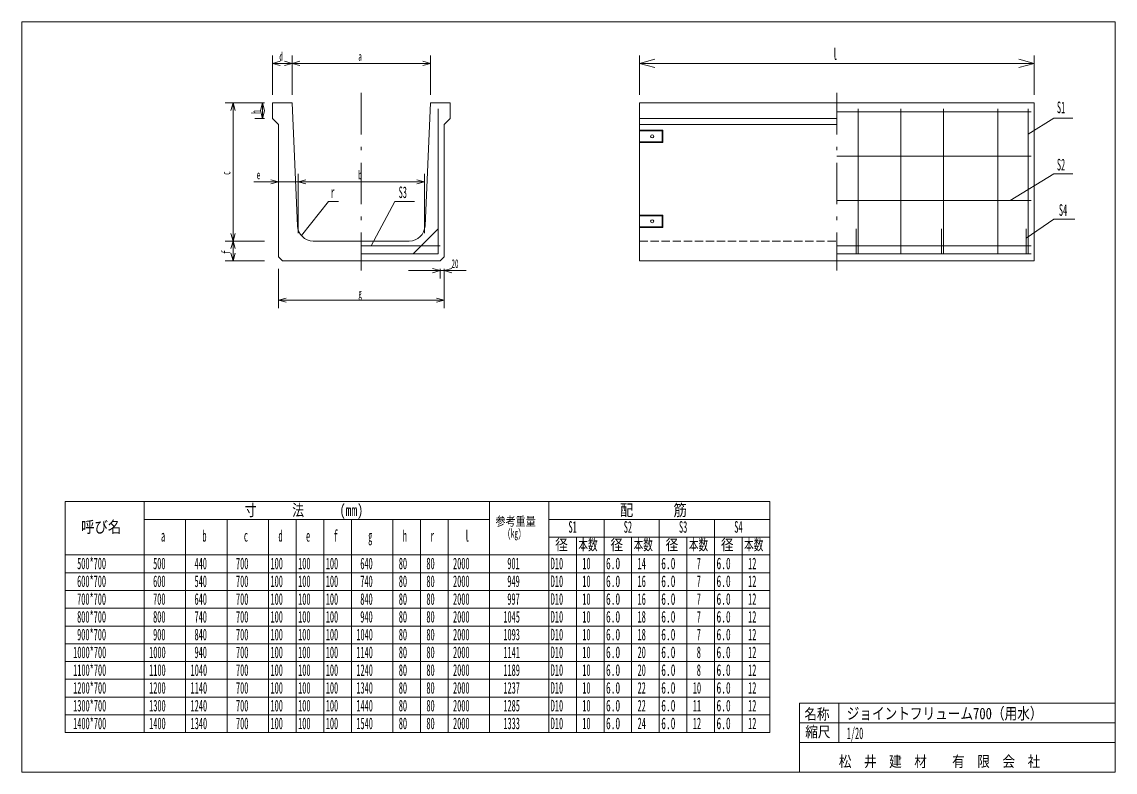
# Model space of a CAD drawing. Units: millimetres, scale not verified. Extents: x 74 to 5614, y 79 to 3879.
import ezdxf
from ezdxf.enums import TextEntityAlignment as Align

# ---------------------------------------------------------------- set-up
doc = ezdxf.new("R2010")
doc.units = ezdxf.units.MM
doc.header["$LTSCALE"] = 7
doc.linetypes.add('USER1', pattern=[50.5, 30, -9, 2.5, -9])
doc.linetypes.add('USER2', pattern=[8, 6, -2])
doc.layers.add('1', color=7, linetype='Continuous', lineweight=18)
doc.styles.add('ＭＳ ゴシック', font='')
doc.styles.get('ＭＳ ゴシック').set_extended_font_data('MS Gothic')

msp = doc.modelspace()

# ---------------------------------------------------------------- linework, layer by layer
at = {"layer": '1'}
for p, q in [((73.5, 3879), (5613.5, 3879)), ((73.5, 79), (73.5, 3879)), ((5613.5, 3879), (5613.5, 79)), ((1343.5, 3709), (1343.5, 3509)), ((1343.5, 3669), (1382.137, 3679.353)), ((1443.5, 3669), (1343.5, 3669)), ((1343.5, 3669), (1382.137, 3658.647)), ((1443.5, 3669), (1404.863, 3679.353)), ((1443.5, 3669), (1404.863, 3658.647)), ((1443.5, 3709), (1443.5, 3509)), ((1443.5, 3709), (1443.5, 3509)), ((1443.5, 3669), (1482.137, 3679.353)), ((1443.5, 3669), (2143.5, 3669)), ((1443.5, 3669), (1482.137, 3658.647)), ((2143.5, 3669), (2104.863, 3679.353)), ((2143.5, 3669), (2104.863, 3658.647)), ((2143.5, 3709), (2143.5, 3509)), ((3203.5, 3709), (3203.5, 3509)), ((3203.5, 3669), (3280.774, 3689.706)), ((3203.5, 3669), (5203.5, 3669)), ((3203.5, 3669), (3280.774, 3648.294)), ((5203.5, 3669), (5126.226, 3689.706)), ((5203.5, 3669), (5126.226, 3648.294)), ((5203.5, 3709), (5203.5, 3509)), ((1103.5, 3469), (1303.5, 3469)), ((1143.5, 3469), (1133.147, 3430.363)), ((1143.5, 3469), (1143.5, 2769)), ((1143.5, 3469), (1153.853, 3430.363)), ((1253.5, 3469), (1303.5, 3469)), ((1293.5, 3469), (1283.147, 3430.363)), ((1293.5, 3469), (1293.5, 3389)), ((1293.5, 3469), (1303.853, 3430.363)), ((1443.5, 3469), (1343.5, 3469)), ((1343.5, 3469), (1343.5, 3389)), ((1443.5, 3469), (1470.218, 2845.575)), ((2143.5, 3469), (2116.782, 2845.575)), ((2143.5, 3469), (2243.5, 3469)), ((2183.5, 2704), (2183.5, 3439)), ((2243.5, 3469), (2243.5, 3389)), ((3203.5, 3469), (5203.5, 3469)), ((3203.5, 2669), (3203.5, 3469)), ((4311.5, 3439), (4311.5, 2704)), ((4527.5, 3439), (4527.5, 2704)), ((4743.5, 3439), (4743.5, 2704)), ((5018.5, 3439), (5018.5, 2704)), ((5173.5, 3439), (5173.5, 2704)), ((5203.5, 3469), (5203.5, 2669)), ((1253.5, 3389), (1303.5, 3389)), ((1293.5, 3389), (1283.147, 3427.637)), ((1293.5, 3389), (1303.853, 3427.637)), ((1373.5, 3359), (1343.5, 3389)), ((2243.5, 3389), (2213.5, 3359)), ((3203.5, 3389), (4203.5, 3389)), ((4203.5, 3424), (5188.5, 3424)), ((5173.5, 3310.889), (5303.5, 3391.86)), ((5303.5, 3391.86), (5398.5, 3391.86)), ((1373.5, 3359), (1373.5, 2689)), ((2213.5, 3359), (2213.5, 2689)), ((4203.5, 3359), (3203.5, 3359)), ((3203.5, 3330.5), (3321.5, 3330.5)), ((3317.5, 3326.5), (3203.5, 3326.5)), ((3317.5, 3271.5), (3317.5, 3326.5)), ((3321.5, 3267.5), (3321.5, 3330.5)), ((3203.5, 3271.5), (3317.5, 3271.5)), ((3321.5, 3267.5), (3203.5, 3267.5)), ((5188.5, 3199), (4203.5, 3199)), ((1373.5, 3109), (1373.5, 2809)), ((1473.5, 3109), (1473.5, 2809)), ((1473.5, 3109), (1473.5, 2809)), ((2113.5, 3109), (2113.5, 2809)), ((5081.649, 2974), (5303.5, 3109)), ((5303.5, 3109), (5398.5, 3109)), ((1633.5, 3069), (1248.5, 3069)), ((1373.5, 3069), (1334.863, 3079.353)), ((1373.5, 3069), (1334.863, 3058.647)), ((1473.5, 3069), (1512.137, 3079.353)), ((1473.5, 3069), (1512.137, 3079.353)), ((1473.5, 3069), (2113.5, 3069)), ((1473.5, 3069), (1512.137, 3058.647)), ((1473.5, 3069), (1512.137, 3058.647)), ((2113.5, 3069), (2074.863, 3079.353)), ((2113.5, 3069), (2074.863, 3058.647)), ((1489.809, 2796.468), (1627.759, 2969)), ((1627.759, 2969), (1678.5, 2969)), ((1843.5, 2744), (1962.977, 2969)), ((1962.977, 2969), (2062.895, 2969)), ((5188.5, 2974), (4203.5, 2974)), ((3203.5, 2900.5), (3321.5, 2900.5)), ((3317.5, 2896.5), (3203.5, 2896.5)), ((3317.5, 2841.5), (3317.5, 2896.5)), ((3321.5, 2837.5), (3321.5, 2900.5)), ((2056.5, 2704), (2183.5, 2831)), ((3203.5, 2841.5), (3317.5, 2841.5)), ((3321.5, 2837.5), (3203.5, 2837.5)), ((4301.5, 2831), (4301.5, 2704)), ((4733.5, 2831), (4733.5, 2704)), ((5163.5, 2782.961), (5303.5, 2880.126)), ((5163.5, 2831), (5163.5, 2704)), ((5303.5, 2880.126), (5408.5, 2880.126)), ((1143.5, 2769), (1133.147, 2807.637)), ((1143.5, 2769), (1153.853, 2807.637)), ((1103.5, 2769), (1303.5, 2769)), ((1103.5, 2769), (1303.5, 2769)), ((1143.5, 2769), (1133.147, 2730.363)), ((1143.5, 2769), (1143.5, 2669)), ((1143.5, 2769), (1153.853, 2730.363)), ((1743.5, 2769), (1550.145, 2769)), ((1843.5, 2769), (1743.5, 2769)), ((1843.5, 2769), (1793.5, 2769)), ((1793.5, 2744), (2193.5, 2744)), ((2036.855, 2769), (1843.5, 2769)), ((5188.5, 2744), (4203.5, 2744)), ((1103.5, 2669), (1303.5, 2669)), ((1143.5, 2669), (1133.147, 2707.637)), ((1143.5, 2669), (1153.853, 2707.637)), ((1373.5, 2689), (1393.5, 2669)), ((1743.5, 2669), (1393.5, 2669)), ((1793.5, 2669), (1743.5, 2669)), ((1793.5, 2704), (2183.5, 2704)), ((1843.5, 2669), (1793.5, 2669)), ((2193.5, 2669), (1843.5, 2669)), ((2213.5, 2689), (2193.5, 2669)), ((5203.5, 2669), (3203.5, 2669)), ((5188.5, 2704), (4203.5, 2704)), ((1373.5, 2429), (1373.5, 2629)), ((2325.382, 2619), (2033.5, 2619)), ((2193.5, 2619), (2154.863, 2629.353)), ((2193.5, 2619), (2154.863, 2608.647)), ((2193.5, 2579), (2193.5, 2629)), ((2213.5, 2619), (2252.137, 2629.353)), ((2213.5, 2429), (2213.5, 2629)), ((2213.5, 2579), (2213.5, 2629)), ((2213.5, 2619), (2252.137, 2608.647)), ((1373.5, 2469), (1412.137, 2479.353)), ((1373.5, 2469), (2213.5, 2469)), ((1373.5, 2469), (1412.137, 2458.647)), ((2213.5, 2469), (2174.863, 2479.353)), ((2213.5, 2469), (2174.863, 2458.647)), ((343.5, 1449), (293.5, 1449)), ((293.5, 1449), (293.5, 639)), ((343.5, 1449), (1113.5, 1449)), ((693.5, 1449), (693.5, 639)), ((1183.5, 1449), (1113.5, 1449)), ((1183.5, 1449), (3583.5, 1449)), ((2443.5, 1449), (2443.5, 1089)), ((2743.5, 1449), (2743.5, 1089)), ((3583.5, 1449), (3863.5, 1449)), ((3863.5, 1449), (3863.5, 639)), ((693.5, 1359), (833.5, 1359)), ((903.5, 1359), (693.5, 1359)), ((903.5, 1359), (1008.5, 1359)), ((903.5, 1359), (903.5, 639)), ((973.5, 1359), (1113.5, 1359)), ((1183.5, 1359), (1113.5, 1359)), ((1113.5, 1359), (1113.5, 639)), ((1183.5, 1359), (1743.5, 1359)), ((1323.5, 1359), (1323.5, 279)), ((1463.5, 1359), (1463.5, 279)), ((1603.5, 1359), (1603.5, 279)), ((1953.5, 1359), (1743.5, 1359)), ((1743.5, 1359), (1743.5, 279)), ((1813.5, 1359), (2093.5, 1359)), ((1953.5, 1359), (1953.5, 279)), ((2093.5, 1359), (2233.5, 1359)), ((2093.5, 1359), (2093.5, 279)), ((2233.5, 1359), (2443.5, 1359)), ((2233.5, 1359), (2233.5, 639)), ((2743.5, 1359), (3303.5, 1359)), ((3023.5, 1359), (3023.5, 1269)), ((3303.5, 1359), (3583.5, 1359)), ((3303.5, 1359), (3303.5, 1269)), ((3583.5, 1359), (3863.5, 1359)), ((3583.5, 639), (3583.5, 1359)), ((2743.5, 1269), (2813.5, 1269)), ((2813.5, 1269), (3303.5, 1269)), ((2883.5, 1269), (2883.5, 1089)), ((3023.5, 1269), (3023.5, 1089)), ((3163.5, 1269), (3163.5, 1089)), ((3303.5, 1269), (3583.5, 1269)), ((3303.5, 1269), (3303.5, 1089)), ((3443.5, 1269), (3443.5, 639)), ((3583.5, 1269), (3863.5, 1269)), ((3723.5, 1269), (3723.5, 639)), ((343.5, 1179), (293.5, 1179)), ((343.5, 1179), (833.5, 1179)), ((693.5, 1179), (903.5, 1179)), ((903.5, 1179), (1008.5, 1179)), ((973.5, 1179), (1113.5, 1179)), ((1183.5, 1179), (1113.5, 1179)), ((1183.5, 1179), (1743.5, 1179)), ((1953.5, 1179), (1743.5, 1179)), ((1813.5, 1179), (2093.5, 1179)), ((2093.5, 1179), (2233.5, 1179)), ((2233.5, 1179), (2443.5, 1179)), ((2443.5, 1179), (2743.5, 1179)), ((2743.5, 1179), (3303.5, 1179)), ((3303.5, 1179), (3583.5, 1179)), ((3583.5, 1179), (3863.5, 1179)), ((293.5, 1089), (3863.5, 1089)), ((2443.5, 1089), (2443.5, 639)), ((2743.5, 1089), (2743.5, 639)), ((2883.5, 1089), (2883.5, 639)), ((3023.5, 1089), (3023.5, 639)), ((3163.5, 1089), (3163.5, 639)), ((3303.5, 639), (3303.5, 1089)), ((293.5, 999), (3863.5, 999)), ((293.5, 909), (3863.5, 909)), ((293.5, 819), (3863.5, 819)), ((293.5, 729), (3863.5, 729)), ((293.5, 639), (293.5, 459)), ((293.5, 639), (3863.5, 639)), ((693.5, 639), (693.5, 459)), ((903.5, 639), (903.5, 459)), ((1113.5, 459), (1113.5, 639)), ((2233.5, 639), (2233.5, 459)), ((2443.5, 639), (2443.5, 459)), ((2743.5, 459), (2743.5, 639)), ((2883.5, 459), (2883.5, 639)), ((3023.5, 639), (3023.5, 279)), ((3163.5, 459), (3163.5, 639)), ((3303.5, 639), (3303.5, 459)), ((3443.5, 459), (3443.5, 639)), ((3583.5, 639), (3583.5, 459)), ((3723.5, 639), (3723.5, 459)), ((3863.5, 459), (3863.5, 639)), ((293.5, 549), (3863.5, 549)), ((3023.5, 459), (3023.5, 549)), ((293.5, 459), (3863.5, 459)), ((293.5, 459), (293.5, 279)), ((693.5, 459), (693.5, 279)), ((903.5, 459), (903.5, 279)), ((1113.5, 459), (1113.5, 279)), ((2233.5, 459), (2233.5, 279)), ((2443.5, 459), (2443.5, 279)), ((2743.5, 459), (2743.5, 279)), ((2883.5, 459), (2883.5, 279)), ((3023.5, 459), (3023.5, 279)), ((3163.5, 459), (3163.5, 279)), ((3303.5, 459), (3303.5, 279)), ((3443.5, 459), (3443.5, 279)), ((3583.5, 459), (3583.5, 279)), ((3723.5, 459), (3723.5, 279)), ((3863.5, 459), (3863.5, 279)), ((4013.5, 429), (4013.5, 229)), ((4013.5, 429), (5336, 429)), ((4213.5, 429), (4213.5, 229)), ((5336, 429), (5613.5, 429)), ((293.5, 369), (3863.5, 369)), ((293.5, 279), (3863.5, 279)), ((4413.5, 329), (4013.5, 329)), ((4413.5, 329), (5613.5, 329)), ((4013.5, 229), (4013.5, 79)), ((4013.5, 229), (5613.5, 229)), ((5613.5, 79), (73.5, 79))]:
    msp.add_line(p, q, dxfattribs=at)
at = {"layer": '1', "linetype": 'USER1'}
for p, q in [((1793.5, 3519), (1793.5, 2619)), ((4203.5, 3519), (4203.5, 2619))]:
    msp.add_line(p, q, dxfattribs=at)
at = {"layer": '1', "linetype": 'USER2'}
msp.add_line((3203.5, 2769), (4203.5, 2769), dxfattribs=at)
at = {"layer": '1'}
for centre in [(3267.5, 3299), (3267.5, 2869)]:
    msp.add_circle(centre, 8, dxfattribs=at)
for centre, start, end in [((1550.145, 2849), 182.45403, 270), ((2036.855, 2849), 270, 357.54597)]:
    msp.add_arc(centre, 80, start, end, dxfattribs=at)

# ---------------------------------------------------------------- texts
at = {"layer": '1', "style": 'ＭＳ ゴシック'}
for s, height, width, p in [('d', 43.99, 0.5, (1378.5, 3669)), ('a', 43.99, 0.5, (1778.5, 3669)), ('l', 58.65, 0.5, (4183.5, 3669)), ('S1', 58.65, 0.5, (5318.5, 3399)), ('S2', 58.65, 0.5, (5318.5, 3109)), ('e', 43.99, 0.5, (1263.5, 3069)), ('b', 43.99, 0.5, (1778.5, 3069)), ('r', 58.65, 0.5, (1638.5, 2969)), ('S3', 58.65, 0.5, (1982.895, 2969)), ('S4', 58.65, 0.5, (5328.5, 2879)), ('20', 43.99, 0.5, (2250.382, 2619)), ('g', 43.99, 0.5, (1778.5, 2469)), ('寸\u3000\u3000\u3000法\u3000\u3000\u3000(mm)', 58.65, 0.75, (1203.5, 1359)), ('配\u3000\u3000\u3000筋', 58.65, 0.85, (3103.5, 1359)), ('呼び名', 58.65, 0.85, (373.5, 1274)), ('参考重量', 43.99, 0.85, (2473.5, 1314)), ('S1', 58.65, 0.5, (2843.5, 1274)), ('S2', 58.65, 0.5, (3123.5, 1274)), ('S3', 58.65, 0.5, (3403.5, 1274)), ('S4', 58.65, 0.5, (3683.5, 1274)), ('a', 58.65, 0.5, (778.5, 1229)), ('b', 58.65, 0.5, (988.5, 1229)), ('c', 58.65, 0.5, (1198.5, 1229)), ('d', 58.65, 0.5, (1373.5, 1229)), ('e', 58.65, 0.5, (1513.5, 1229)), ('f', 58.65, 0.5, (1653.5, 1229)), ('g', 58.65, 0.5, (1828.5, 1229)), ('h', 58.65, 0.5, (2003.5, 1229)), ('r', 58.65, 0.5, (2143.5, 1229)), ('l', 58.65, 0.5, (2318.5, 1229)), ('(kg)', 43.99, 0.5, (2533.5, 1254)), ('径', 54.99, 0.85, (2776, 1186.5)), ('本数', 54.99, 0.65, (2893.5, 1186.5)), ('径', 54.99, 0.85, (3056, 1186.5)), ('本数', 54.99, 0.65, (3173.5, 1186.5)), ('径', 54.99, 0.85, (3336, 1186.5)), ('本数', 54.99, 0.65, (3453.5, 1186.5)), ('径', 54.99, 0.85, (3616, 1186.5)), ('本数', 54.99, 0.65, (3733.5, 1186.5)), ('500*700', 58.65, 0.5, (353.5, 1089)), ('500', 58.65, 0.5, (738.5, 1089)), ('440', 58.65, 0.5, (948.5, 1089)), ('700', 58.65, 0.5, (1158.5, 1089)), ('100', 58.65, 0.5, (1333.5, 1089)), ('100', 58.65, 0.5, (1473.5, 1089)), ('100', 58.65, 0.5, (1613.5, 1089)), ('640', 58.65, 0.5, (1788.5, 1089)), ('80', 58.65, 0.5, (1983.5, 1089)), ('80', 58.65, 0.5, (2123.5, 1089)), ('2000', 58.65, 0.5, (2258.5, 1089)), ('901', 58.65, 0.5, (2533.5, 1089)), ('D10', 58.65, 0.5, (2753.5, 1089)), ('10', 58.65, 0.5, (2913.5, 1089)), ('6.0', 58.65, 0.6, (3033.5, 1089)), ('14', 58.65, 0.5, (3193.5, 1089)), ('6.0', 58.65, 0.6, (3313.5, 1089)), ('7', 58.65, 0.5, (3493.5, 1089)), ('6.0', 58.65, 0.6, (3593.5, 1089)), ('12', 58.65, 0.5, (3753.5, 1089)), ('600*700', 58.65, 0.5, (353.5, 999)), ('600', 58.65, 0.5, (738.5, 999)), ('540', 58.65, 0.5, (948.5, 999)), ('700', 58.65, 0.5, (1158.5, 999)), ('100', 58.65, 0.5, (1333.5, 999)), ('100', 58.65, 0.5, (1473.5, 999)), ('100', 58.65, 0.5, (1613.5, 999)), ('740', 58.65, 0.5, (1788.5, 999)), ('80', 58.65, 0.5, (1983.5, 999)), ('80', 58.65, 0.5, (2123.5, 999)), ('2000', 58.65, 0.5, (2258.5, 999)), ('949', 58.65, 0.5, (2533.5, 999)), ('D10', 58.65, 0.5, (2753.5, 999)), ('10', 58.65, 0.5, (2913.5, 999)), ('6.0', 58.65, 0.6, (3033.5, 999)), ('16', 58.65, 0.5, (3193.5, 999)), ('6.0', 58.65, 0.6, (3313.5, 999)), ('7', 58.65, 0.5, (3493.5, 999)), ('6.0', 58.65, 0.6, (3593.5, 999)), ('12', 58.65, 0.5, (3753.5, 999)), ('700*700', 58.65, 0.5, (353.5, 909)), ('700', 58.65, 0.5, (738.5, 909)), ('640', 58.65, 0.5, (948.5, 909)), ('700', 58.65, 0.5, (1158.5, 909)), ('100', 58.65, 0.5, (1333.5, 909)), ('100', 58.65, 0.5, (1473.5, 909)), ('100', 58.65, 0.5, (1613.5, 909)), ('840', 58.65, 0.5, (1788.5, 909)), ('80', 58.65, 0.5, (1983.5, 909)), ('80', 58.65, 0.5, (2123.5, 909)), ('2000', 58.65, 0.5, (2258.5, 909)), ('997', 58.65, 0.5, (2533.5, 909)), ('D10', 58.65, 0.5, (2753.5, 909)), ('10', 58.65, 0.5, (2913.5, 909)), ('6.0', 58.65, 0.6, (3033.5, 909)), ('16', 58.65, 0.5, (3193.5, 909)), ('6.0', 58.65, 0.6, (3313.5, 909)), ('7', 58.65, 0.5, (3493.5, 909)), ('6.0', 58.65, 0.6, (3593.5, 909)), ('12', 58.65, 0.5, (3753.5, 909)), ('800*700', 58.65, 0.5, (353.5, 819)), ('800', 58.65, 0.5, (738.5, 819)), ('740', 58.65, 0.5, (948.5, 819)), ('700', 58.65, 0.5, (1158.5, 819)), ('100', 58.65, 0.5, (1333.5, 819)), ('100', 58.65, 0.5, (1473.5, 819)), ('100', 58.65, 0.5, (1613.5, 819)), ('940', 58.65, 0.5, (1788.5, 819)), ('80', 58.65, 0.5, (1983.5, 819)), ('80', 58.65, 0.5, (2123.5, 819)), ('2000', 58.65, 0.5, (2258.5, 819)), ('1045', 58.65, 0.5, (2513.5, 819)), ('D10', 58.65, 0.5, (2753.5, 819)), ('10', 58.65, 0.5, (2913.5, 819)), ('6.0', 58.65, 0.6, (3033.5, 819)), ('18', 58.65, 0.5, (3193.5, 819)), ('6.0', 58.65, 0.6, (3313.5, 819)), ('7', 58.65, 0.5, (3493.5, 819)), ('6.0', 58.65, 0.6, (3593.5, 819)), ('12', 58.65, 0.5, (3753.5, 819)), ('900*700', 58.65, 0.5, (353.5, 729)), ('900', 58.65, 0.5, (738.5, 729)), ('840', 58.65, 0.5, (948.5, 729)), ('700', 58.65, 0.5, (1158.5, 729)), ('100', 58.65, 0.5, (1333.5, 729)), ('100', 58.65, 0.5, (1473.5, 729)), ('100', 58.65, 0.5, (1613.5, 729)), ('1040', 58.65, 0.5, (1768.5, 729)), ('80', 58.65, 0.5, (1983.5, 729)), ('80', 58.65, 0.5, (2123.5, 729)), ('2000', 58.65, 0.5, (2258.5, 729)), ('1093', 58.65, 0.5, (2513.5, 729)), ('D10', 58.65, 0.5, (2753.5, 729)), ('10', 58.65, 0.5, (2913.5, 729)), ('6.0', 58.65, 0.6, (3033.5, 729)), ('18', 58.65, 0.5, (3193.5, 729)), ('6.0', 58.65, 0.6, (3313.5, 729)), ('7', 58.65, 0.5, (3493.5, 729)), ('6.0', 58.65, 0.6, (3593.5, 729)), ('12', 58.65, 0.5, (3753.5, 729)), ('1000*700', 58.65, 0.5, (333.5, 639)), ('1000', 58.65, 0.5, (718.5, 639)), ('940', 58.65, 0.5, (948.5, 639)), ('700', 58.65, 0.5, (1158.5, 639)), ('100', 58.65, 0.5, (1333.5, 639)), ('100', 58.65, 0.5, (1473.5, 639)), ('100', 58.65, 0.5, (1613.5, 639)), ('1140', 58.65, 0.5, (1768.5, 639)), ('80', 58.65, 0.5, (1983.5, 639)), ('80', 58.65, 0.5, (2123.5, 639)), ('2000', 58.65, 0.5, (2258.5, 639)), ('1141', 58.65, 0.5, (2513.5, 639)), ('D10', 58.65, 0.5, (2753.5, 639)), ('10', 58.65, 0.5, (2913.5, 639)), ('6.0', 58.65, 0.6, (3033.5, 639)), ('20', 58.65, 0.5, (3193.5, 639)), ('6.0', 58.65, 0.6, (3313.5, 639)), ('8', 58.65, 0.5, (3493.5, 639)), ('6.0', 58.65, 0.6, (3593.5, 639)), ('12', 58.65, 0.5, (3753.5, 639)), ('1100*700', 58.65, 0.5, (333.5, 549)), ('1100', 58.65, 0.5, (718.5, 549)), ('1040', 58.65, 0.5, (928.5, 549)), ('700', 58.65, 0.5, (1158.5, 549)), ('100', 58.65, 0.5, (1333.5, 549)), ('100', 58.65, 0.5, (1473.5, 549)), ('100', 58.65, 0.5, (1613.5, 549)), ('1240', 58.65, 0.5, (1768.5, 549)), ('80', 58.65, 0.5, (1983.5, 549)), ('80', 58.65, 0.5, (2123.5, 549)), ('2000', 58.65, 0.5, (2258.5, 549)), ('1189', 58.65, 0.5, (2513.5, 549)), ('D10', 58.65, 0.5, (2753.5, 549)), ('10', 58.65, 0.5, (2913.5, 549)), ('6.0', 58.65, 0.6, (3033.5, 549)), ('20', 58.65, 0.5, (3193.5, 549)), ('6.0', 58.65, 0.6, (3313.5, 549)), ('8', 58.65, 0.5, (3493.5, 549)), ('6.0', 58.65, 0.6, (3593.5, 549)), ('12', 58.65, 0.5, (3753.5, 549)), ('1200*700', 58.65, 0.5, (333.5, 459)), ('1200', 58.65, 0.5, (718.5, 459)), ('1140', 58.65, 0.5, (928.5, 459)), ('700', 58.65, 0.5, (1158.5, 459)), ('100', 58.65, 0.5, (1333.5, 459)), ('100', 58.65, 0.5, (1333.5, 459)), ('100', 58.65, 0.5, (1473.5, 459)), ('100', 58.65, 0.5, (1613.5, 459)), ('1340', 58.65, 0.5, (1768.5, 459)), ('80', 58.65, 0.5, (1983.5, 459)), ('80', 58.65, 0.5, (2123.5, 459)), ('2000', 58.65, 0.5, (2258.5, 459)), ('1237', 58.65, 0.5, (2513.5, 459)), ('D10', 58.65, 0.5, (2753.5, 459)), ('10', 58.65, 0.5, (2913.5, 459)), ('6.0', 58.65, 0.6, (3033.5, 459)), ('22', 58.65, 0.5, (3193.5, 459)), ('6.0', 58.65, 0.6, (3313.5, 459)), ('10', 58.65, 0.5, (3473.5, 459)), ('6.0', 58.65, 0.6, (3593.5, 459)), ('12', 58.65, 0.5, (3753.5, 459)), ('1300*700', 58.65, 0.5, (333.5, 369)), ('1300', 58.65, 0.5, (718.5, 369)), ('1240', 58.65, 0.5, (928.5, 369)), ('700', 58.65, 0.5, (1158.5, 369)), ('100', 58.65, 0.5, (1333.5, 369)), ('100', 58.65, 0.5, (1333.5, 369)), ('100', 58.65, 0.5, (1473.5, 369)), ('100', 58.65, 0.5, (1613.5, 369)), ('1440', 58.65, 0.5, (1768.5, 369)), ('80', 58.65, 0.5, (1983.5, 369)), ('80', 58.65, 0.5, (2123.5, 369)), ('2000', 58.65, 0.5, (2258.5, 369)), ('1285', 58.65, 0.5, (2513.5, 369)), ('D10', 58.65, 0.5, (2753.5, 369)), ('10', 58.65, 0.5, (2913.5, 369)), ('6.0', 58.65, 0.6, (3033.5, 369)), ('22', 58.65, 0.5, (3193.5, 369)), ('6.0', 58.65, 0.6, (3313.5, 369)), ('11', 58.65, 0.5, (3473.5, 369)), ('6.0', 58.65, 0.6, (3593.5, 369)), ('6.0', 58.65, 0.6, (3593.5, 369)), ('12', 58.65, 0.5, (3753.5, 369)), ('名称', 54.99, 0.85, (4038.5, 329)), ('ジョイントフリューム700（用水）', 58.65, 0.8, (4253.5, 329)), ('1400*700', 58.65, 0.5, (333.5, 279)), ('1400', 58.65, 0.5, (718.5, 279)), ('1340', 58.65, 0.5, (928.5, 279)), ('700', 58.65, 0.5, (1158.5, 279)), ('100', 58.65, 0.5, (1333.5, 279)), ('100', 58.65, 0.5, (1473.5, 279)), ('100', 58.65, 0.5, (1613.5, 279)), ('1540', 58.65, 0.5, (1768.5, 279)), ('80', 58.65, 0.5, (1983.5, 279)), ('80', 58.65, 0.5, (2123.5, 279)), ('2000', 58.65, 0.5, (2258.5, 279)), ('1333', 58.65, 0.5, (2513.5, 279)), ('D10', 58.65, 0.5, (2753.5, 279)), ('10', 58.65, 0.5, (2913.5, 279)), ('6.0', 58.65, 0.6, (3033.5, 279)), ('24', 58.65, 0.5, (3193.5, 279)), ('6.0', 58.65, 0.6, (3313.5, 279)), ('12', 58.65, 0.5, (3473.5, 279)), ('6.0', 58.65, 0.6, (3593.5, 279)), ('6.0', 58.65, 0.6, (3593.5, 279)), ('12', 58.65, 0.5, (3753.5, 279)), ('縮尺', 54.99, 0.85, (4043.5, 239)), ('1/20', 58.65, 0.5, (4253.5, 229)), ('松\u3000井\u3000建\u3000材\u3000\u3000有\u3000限\u3000会\u3000社', 54.99, 0.85, (4213.5, 89))]:
    msp.add_text(s, height=height, dxfattribs=dict(at, width=width)).set_placement(p, align=Align.BOTTOM_LEFT)
at = {"layer": '1', "style": 'ＭＳ ゴシック', "width": 0.5}
for s, p in [('h', (1293.5, 3414)), ('c', (1143.5, 3104)), ('f', (1143.5, 2704))]:
    msp.add_text(s, height=43.99, rotation=90, dxfattribs=at).set_placement(p, align=Align.BOTTOM_LEFT)

doc.saveas('drawing.dxf')
